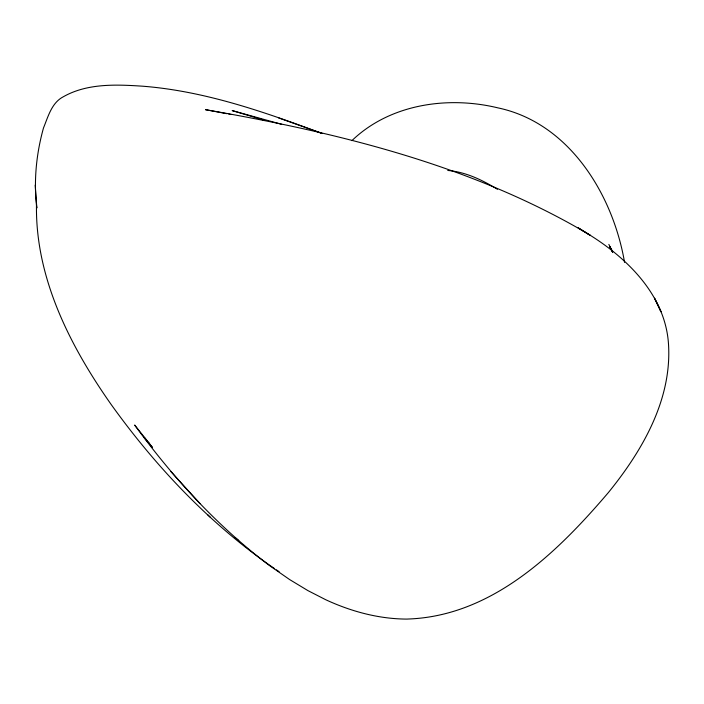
<?xml version="1.0" encoding="UTF-8"?>
<svg xmlns="http://www.w3.org/2000/svg" width="704" height="704" viewBox="0 0 704 704"><rect width="100%" height="100%" fill="white"/><g stroke="black" fill="none" stroke-linecap="round" stroke-linejoin="round"><path stroke-width="1.06" d="M35.2 185.117L36.819 208.041C33.554 181.236 36.256 153.93 43.49 127.961C48.11 116.723 51.612 102.802 63.29 96.782C87.217 83.16 116.318 84.454 142.833 86.214C203.544 91.001 261.571 110.942 318.234 132.053L322.01 133.408L278.652 117.929M351.903 140.642C389.928 103.998 447.876 95.753 497.842 107.853C568.638 122.716 612.075 193.257 624.184 260.234L624.562 262.381M447.753 170.456C465.634 171.952 482.337 179.986 497.446 189.297M226.706 113.678L205.498 109.683C336.917 132.422 470.29 164.754 586.265 232.839C626.243 256.995 665.122 294.369 668.474 343.658C672.214 399.379 642.33 450.736 608.406 492.527C557.093 552.79 492.061 616.15 407.871 619.036L407.026 619.089C378.822 619.001 351.173 611.512 325.688 599.711L307.938 590.621L289.608 579.55L269.245 565.391C217.263 526.073 172.929 477.62 134.64 425.049L146.951 440.422M228.826 114.083L230.938 114.479M281.662 124.326L232.162 110.572L263.463 119.988M274.622 568.665C210.681 524.691 156.332 467.465 111.214 404.571C69.969 345.902 35.042 277.464 36.494 204.037M276.399 569.853L279.074 571.63M235.118 537.618L238.7 540.522M207.548 514.598L210.584 517.502M200.059 503.642L170.914 471.627M152.46 447.401L144.144 437.369L152.381 447.454M148.315 442.13L149.679 443.837M612.366 251.178L609.902 246.814L611.723 250.527M609.902 246.814L612.462 251.891M608.854 244.394L612.577 252.138M612.066 250.316L612.7 252.058M590.436 235.479L578.292 227.902L590.436 235.479M657.378 304.066L654.5 298.179L661.003 311.749L657.378 304.066"/></g></svg>
